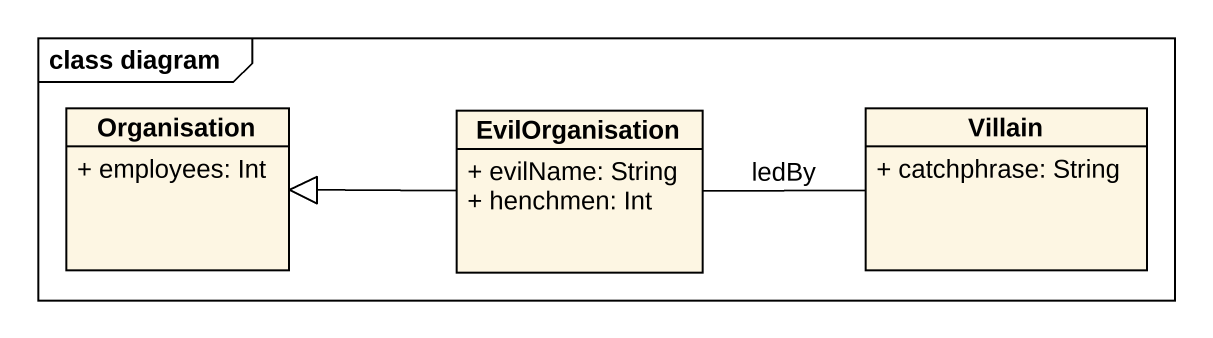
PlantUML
@startuml
mainframe class diagram
hide circle
hide empty members
skinparam classAttributeIconSize 0
class Organisation {
  + employees: Int
}
class EvilOrganisation {
  + evilName: String
  + henchmen: Int
}
class Villain {
  + catchphrase: String
}
EvilOrganisation -left-|> Organisation
EvilOrganisation -right- Villain : ledBy
@enduml
